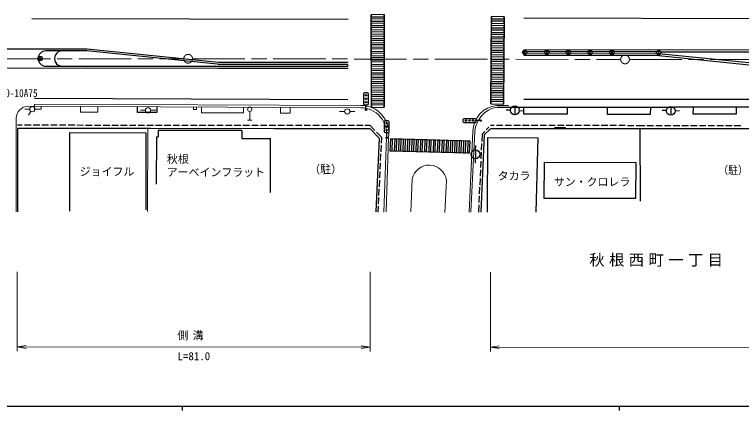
# Model space of a CAD drawing. Units: millimetres, scale not verified. Extents: x 40000 to 680000, y 20000 to 380000.
# Drawn here: x 129618 to 296009, y 204000 to 294611 of the extents above; entities that cross this region are included whole.
import ezdxf
from ezdxf.enums import TextEntityAlignment as Align

# ---------------------------------------------------------------- set-up
doc = ezdxf.new("R2010")
doc.units = ezdxf.units.MM
doc.header["$LTSCALE"] = 1000
doc.linetypes.add('CHAIN', pattern=[18.5, 12, -1.5, 3.5, -1.5])
for name, color, linetype, lineweight in [('M-BGD', 7, 'Continuous', 25), ('M-BMK', 2, 'CHAIN', 13), ('M-BMK-SRVR', 3, 'Continuous', 25), ('M-STR-HTXT', 7, 'Continuous', 13), ('M-STR-STRC', 7, 'Continuous', 25), ('M-STR-STRD', 7, 'Continuous', 25), ('M-TTL-BAND', 7, 'Continuous', 25), ('M-WORK', 1, 'Continuous', 13)]:
    doc.layers.add(name, color=color, linetype=linetype, lineweight=lineweight)
doc.layers.add('M-BMK-HTXT', color=7, linetype='Continuous')
doc.styles.add('ＭＳ ゴシック', font='')
doc.styles.get('ＭＳ ゴシック').set_extended_font_data('MS Gothic')

# ---------------------------------------------------------------- blocks, each defined once
blk = doc.blocks.new('open_arrow')
at = {"color": 0, "linetype": 'Continuous', "lineweight": -2}
blk.add_lwpolyline([(7.5, 1.25), (0, 0), (7.5, -1.25)], dxfattribs=at)

msp = doc.modelspace()

# ---------------------------------------------------------------- linework, layer by layer
at = {"layer": 'M-BGD'}
for p, q in [((246329, 286292), (246280, 286181)), ((246460, 286321), (246329, 286292)), ((246538, 286301), (246460, 286321)), ((246610, 286262), (246538, 286301)), ((246639, 286214), (246610, 286262)), ((251389, 286285), (251340, 286174)), ((251520, 286314), (251389, 286285)), ((251598, 286295), (251520, 286314)), ((251670, 286256), (251598, 286295)), ((251699, 286207), (251670, 286256)), ((256329, 286290), (256280, 286178)), ((256460, 286319), (256329, 286290)), ((256538, 286299), (256460, 286319)), ((256610, 286260), (256538, 286299)), ((256639, 286211), (256610, 286260)), ((261284, 286284), (261235, 286173)), ((261415, 286313), (261284, 286284)), ((261492, 286293), (261415, 286313)), ((261565, 286254), (261492, 286293)), ((261594, 286206), (261565, 286254)), ((266292, 286263), (266243, 286152)), ((266423, 286292), (266292, 286263)), ((266500, 286272), (266423, 286292)), ((266573, 286233), (266500, 286272)), ((266602, 286185), (266573, 286233)), ((276978, 286224), (276929, 286113)), ((277109, 286253), (276978, 286224)), ((277186, 286234), (277109, 286253)), ((277259, 286195), (277186, 286234)), ((277288, 286146), (277259, 286195)), ((135413, 284896), (135364, 284784)), ((135364, 284784), (135378, 284677)), ((135378, 284677), (135610, 284454)), ((135544, 284924), (135413, 284896)), ((135621, 284905), (135544, 284924)), ((135694, 284866), (135621, 284905)), ((135723, 284817), (135694, 284866)), ((246143, 285720), (246119, 285788)), ((246245, 285633), (246143, 285720)), ((246381, 285598), (246245, 285633)), ((246280, 286181), (246295, 286074)), ((246295, 286074), (246527, 285850)), ((246492, 285632), (246381, 285598)), ((246541, 285744), (246492, 285632)), ((246527, 285850), (246541, 285744)), ((251203, 285713), (251179, 285781)), ((251305, 285626), (251203, 285713)), ((251441, 285592), (251305, 285626)), ((251340, 286174), (251355, 286067)), ((251355, 286067), (251587, 285843)), ((251552, 285625), (251441, 285592)), ((251601, 285737), (251552, 285625)), ((251587, 285843), (251601, 285737)), ((256143, 285718), (256119, 285786)), ((256245, 285630), (256143, 285718)), ((256381, 285596), (256245, 285630)), ((256280, 286178), (256295, 286072)), ((256295, 286072), (256527, 285848)), ((256492, 285630), (256381, 285596)), ((256541, 285741), (256492, 285630)), ((256527, 285848), (256541, 285741)), ((261098, 285712), (261074, 285780)), ((261199, 285625), (261098, 285712)), ((261335, 285590), (261199, 285625)), ((261235, 286173), (261249, 286066)), ((261249, 286066), (261481, 285842)), ((261447, 285624), (261335, 285590)), ((261496, 285736), (261447, 285624)), ((261481, 285842), (261496, 285736)), ((266106, 285691), (266082, 285759)), ((266207, 285604), (266106, 285691)), ((266343, 285569), (266207, 285604)), ((266243, 286152), (266257, 286045)), ((266257, 286045), (266489, 285821)), ((266455, 285603), (266343, 285569)), ((266504, 285714), (266455, 285603)), ((266489, 285821), (266504, 285714)), ((276792, 285653), (276768, 285721)), ((276893, 285565), (276792, 285653)), ((277029, 285531), (276893, 285565)), ((276929, 286113), (276943, 286006)), ((276943, 286006), (277175, 285783)), ((277141, 285564), (277029, 285531)), ((277190, 285676), (277141, 285564)), ((277175, 285783), (277190, 285676)), ((135227, 284324), (135203, 284392)), ((135328, 284236), (135227, 284324)), ((135464, 284202), (135328, 284236)), ((135576, 284235), (135464, 284202)), ((135625, 284347), (135576, 284235)), ((135610, 284454), (135625, 284347)), ((209580, 276539), (209660, 276699)), ((209581, 274139), (209580, 276539)), ((209660, 276699), (209820, 276779)), ((209820, 276779), (210300, 276779)), ((210300, 276779), (210460, 276699)), ((210460, 276699), (210540, 276539)), ((210540, 276539), (210541, 274139)), ((157756, 272194), (157749, 273513)), ((162216, 273495), (162223, 272219)), ((209661, 273979), (209581, 274139)), ((209821, 273899), (209661, 273979)), ((210301, 273899), (209821, 273899)), ((210062, 272939), (210061, 273899)), ((210461, 273979), (210301, 273899)), ((210541, 274139), (210461, 273979)), ((239989, 273427), (259648, 273434)), ((244134, 273683), (244134, 271683)), ((246208, 271810), (246230, 273371)), ((256116, 273364), (256100, 271776)), ((259648, 273434), (265018, 273428)), ((265018, 273428), (280576, 273417)), ((265370, 271768), (265340, 273328)), ((275157, 273298), (275114, 271755)), ((279821, 273571), (279821, 271571)), ((313229, 273350), (280576, 273417)), ((284962, 271808), (285004, 273287)), ((294780, 273305), (294791, 271775)), ((162223, 272219), (157756, 272194)), ((243138, 272717), (242139, 272749)), ((245136, 272634), (246135, 272583)), ((256100, 271776), (246208, 271810)), ((275114, 271755), (265370, 271768)), ((278821, 272612), (277821, 272649)), ((280820, 272605), (281819, 272636)), ((294791, 271775), (284962, 271808)), ((214317, 270148), (214397, 270308)), ((214318, 267748), (214317, 270148)), ((214397, 270308), (214557, 270388)), ((214557, 270388), (215037, 270388)), ((215037, 270388), (215197, 270308)), ((215197, 270308), (215277, 270148)), ((215277, 270148), (215278, 267748)), ((232317, 270567), (232396, 270728)), ((232319, 270087), (232317, 270567)), ((232399, 269928), (232319, 270087)), ((232396, 270728), (232555, 270809)), ((232560, 269849), (232399, 269928)), ((232555, 270809), (234955, 270819)), ((234960, 269859), (232560, 269849)), ((234955, 270819), (235116, 270740)), ((235119, 269940), (234960, 269859)), ((235116, 270740), (235197, 270580)), ((235199, 270100), (235119, 269940)), ((235197, 270580), (235199, 270100)), ((236158, 270345), (235198, 270340)), ((140620, 268516), (130271, 268539)), ((130271, 268539), (130280, 249473)), ((130272, 269339), (131397, 269338)), ((131897, 269338), (133397, 269337)), ((133897, 269336), (135397, 269336)), ((135897, 269335), (137397, 269334)), ((137897, 269334), (139397, 269333)), ((139897, 269333), (141397, 269332)), ((160853, 268499), (140620, 268516)), ((141897, 269332), (143397, 269331)), ((143897, 269331), (145397, 269330)), ((145897, 269329), (147397, 269329)), ((147897, 269328), (149397, 269327)), ((149897, 269327), (151397, 269326)), ((151897, 269326), (153397, 269325)), ((153897, 269325), (155397, 269324)), ((155897, 269324), (157397, 269323)), ((157897, 269322), (159397, 269322)), ((159897, 269321), (161397, 269320)), ((189059, 268446), (160853, 268499)), ((161897, 269320), (163397, 269319)), ((162461, 268059), (162460, 266629)), ((181672, 268042), (162461, 268059)), ((163897, 269319), (165397, 269318)), ((165897, 269318), (167397, 269317)), ((167897, 269317), (169397, 269316)), ((169897, 269315), (171397, 269315)), ((171897, 269314), (173397, 269313)), ((173897, 269313), (175397, 269312)), ((175897, 269312), (177397, 269311)), ((177897, 269311), (179397, 269310)), ((179897, 269310), (181397, 269309)), ((181672, 268042), (181670, 266219)), ((181897, 269308), (183397, 269308)), ((183897, 269307), (185397, 269306)), ((185897, 269306), (187397, 269305)), ((187897, 269305), (189397, 269304)), ((211021, 268491), (189059, 268446)), ((189897, 269304), (191397, 269303)), ((191897, 269303), (193397, 269302)), ((193897, 269301), (195397, 269301)), ((195897, 269300), (197397, 269299)), ((197897, 269299), (199397, 269298)), ((199897, 269298), (201397, 269297)), ((201897, 269297), (203397, 269296)), ((203897, 269296), (205397, 269295)), ((205897, 269294), (207397, 269294)), ((207897, 269293), (209397, 269292)), ((209897, 269292), (211021, 269291)), ((210950, 269291), (212096, 268087)), ((211021, 268491), (213077, 266330)), ((238561, 268476), (237119, 267044)), ((238209, 268831), (237596, 268222)), ((250117, 268449), (238561, 268476)), ((238562, 269276), (239404, 269275)), ((239904, 269275), (241404, 269274)), ((241904, 269273), (243404, 269272)), ((243904, 269272), (245404, 269271)), ((245904, 269271), (247404, 269270)), ((247904, 269269), (249404, 269268)), ((249904, 269268), (251404, 269267)), ((272746, 268452), (250117, 268449)), ((251904, 269267), (253404, 269266)), ((253227, 268792), (255726, 268786)), ((253904, 269265), (255404, 269264)), ((255726, 268786), (255147, 268632)), ((255904, 269264), (257404, 269263)), ((257904, 269262), (259404, 269261)), ((259904, 269261), (261404, 269260)), ((261904, 269260), (263404, 269259)), ((263904, 269258), (265404, 269257)), ((265904, 269257), (267404, 269256)), ((267904, 269256), (269404, 269255)), ((269904, 269254), (271404, 269253)), ((271904, 269253), (272747, 269252)), ((307494, 268418), (272746, 268452)), ((272746, 268452), (272835, 251917)), ((272747, 269252), (273871, 269251)), ((274371, 269251), (275871, 269249)), ((276371, 269249), (277871, 269247)), ((278371, 269247), (279871, 269245)), ((280371, 269245), (281871, 269243)), ((282371, 269243), (283871, 269241)), ((284371, 269241), (285871, 269239)), ((286371, 269239), (287871, 269237)), ((288371, 269237), (289871, 269235)), ((290371, 269235), (291871, 269233)), ((292371, 269233), (293871, 269231)), ((294371, 269231), (295871, 269229)), ((142263, 249578), (142312, 267582)), ((142312, 267582), (159661, 267564)), ((159661, 267564), (159642, 249928)), ((162125, 266629), (162057, 255785)), ((162125, 266629), (162460, 266629)), ((213077, 266330), (212283, 249427)), ((212441, 267725), (213587, 266520)), ((213587, 266520), (213525, 265204)), ((214398, 267588), (214318, 267748)), ((214558, 267508), (214398, 267588)), ((215038, 267508), (214558, 267508)), ((214798, 266548), (214798, 267508)), ((215198, 267588), (215038, 267508)), ((215278, 267748), (215198, 267588)), ((237119, 267044), (236314, 249388)), ((236629, 267261), (236552, 265579)), ((237242, 267870), (236629, 267261)), ((237894, 266446), (237791, 249386)), ((237894, 266446), (249436, 266398)), ((249436, 266398), (248972, 249353)), ((181670, 266219), (188179, 266206)), ((188193, 253897), (188179, 266206)), ((213501, 264704), (213431, 263206)), ((235144, 263623), (235180, 264623)), ((236529, 265079), (236461, 263581)), ((235108, 263619), (235108, 261619)), ((236438, 263081), (236370, 261583)), ((213408, 262706), (213337, 261208)), ((235092, 261624), (235076, 260624)), ((213314, 260709), (213243, 259210)), ((236347, 261083), (236278, 259585)), ((250876, 252524), (250895, 260792)), ((250895, 260792), (271804, 260743)), ((271804, 260743), (271785, 252475)), ((213220, 258711), (213149, 257213)), ((236256, 259085), (236187, 257587)), ((213126, 256713), (213055, 255215)), ((236164, 257087), (236096, 255589)), ((213032, 254715), (212962, 253217)), ((236073, 255089), (236005, 253591)), ((235982, 253092), (235914, 251593)), ((212938, 252717), (212868, 251219)), ((271785, 252475), (250876, 252524)), ((212844, 250720), (212782, 249403)), ((235891, 251094), (235814, 249411))]:
    msp.add_line(p, q, dxfattribs=at)
for centre, radius in [((246406, 285943), 500), ((251466, 285936), 500), ((256406, 285940), 500), ((261360, 285935), 500), ((266368, 285914), 500), ((277054, 285875), 500), ((135489, 284546), 500), ((210060, 276139), 160), ((210060, 275339), 160), ((210061, 274539), 160), ((210062, 272779), 160), ((244134, 272683), 1000), ((279821, 272571), 1000), ((214797, 269748), 160), ((232958, 270330), 160), ((233758, 270334), 160), ((234558, 270338), 160), ((236318, 270346), 160), ((214797, 268948), 160), ((214798, 268148), 160), ((214798, 266388), 160), ((235108, 262619), 1000)]:
    msp.add_circle(centre, radius, dxfattribs=at)
at = {"layer": 'M-BMK'}
for p, q in [((70338, 284438), (168355, 284495)), ((170353, 284494), (268355, 284336)), ((270348, 284335), (368358, 284370))]:
    msp.add_line(p, q, dxfattribs=at)
for centre in [(169354, 284496), (269354, 284335)]:
    msp.add_circle(centre, 1000, dxfattribs=at)
at = {"layer": 'M-STR-HTXT'}
for p, q in [((130252, 235750), (130241, 217539)), ((211002, 235703), (210991, 217491)), ((238540, 235687), (238528, 217476)), ((130242, 218539), (210992, 218491)), ((238528, 218476), (407604, 218363))]:
    msp.add_line(p, q, dxfattribs=at)
at = {"layer": 'M-STR-STRC'}
for p, q in [((211290, 273347), (211255, 294549)), ((214217, 294611), (214253, 273409)), ((133598, 293709), (205988, 293580)), ((238645, 274172), (238769, 294147)), ((241680, 294105), (241556, 274130)), ((313268, 293574), (246195, 293755)), ((69386, 286703), (146203, 286773)), ((146254, 286770), (176330, 283708)), ((246174, 286648), (373225, 286374)), ((276326, 285229), (246170, 285255)), ((305882, 282196), (276326, 285229)), ((176330, 283708), (205972, 283677)), ((146206, 282320), (69396, 282203)), ((176305, 282284), (146205, 282320)), ((205973, 282264), (176305, 282284)), ((205909, 275109), (134183, 275414)), ((313229, 275200), (246175, 275176)), ((233888, 265637), (215643, 266136)), ((215550, 263454), (233794, 262955))]:
    msp.add_line(p, q, dxfattribs=at)
for points in [[(214217, 294611), (211255, 294549), (211255, 294049), (214218, 294111)], [(214219, 293626), (211256, 293563), (211257, 293063), (214220, 293126)], [(241674, 293080), (238763, 293122), (238760, 292622), (241671, 292580)], [(241680, 294105), (238769, 294147), (238766, 293647), (241677, 293605)], [(214221, 292640), (211258, 292577), (211259, 292077), (214221, 292140)], [(214222, 291654), (211260, 291592), (211260, 291092), (214223, 291154)], [(241667, 292055), (238757, 292097), (238754, 291597), (241664, 291555)], [(214224, 290668), (211261, 290606), (211262, 290106), (214225, 290168)], [(214226, 289682), (211263, 289620), (211264, 289120), (214226, 289182)], [(241655, 290005), (238744, 290047), (238741, 289547), (241652, 289505)], [(241661, 291030), (238750, 291072), (238747, 290572), (241658, 290530)], [(214227, 288697), (211264, 288634), (211265, 288134), (214228, 288197)], [(241642, 287955), (238731, 287997), (238728, 287497), (241639, 287455)], [(241648, 288980), (238737, 289022), (238734, 288522), (241645, 288480)], [(214229, 287711), (211266, 287648), (211267, 287148), (214230, 287211)], [(214230, 286725), (211268, 286663), (211269, 286163), (214231, 286225)], [(241635, 286930), (238725, 286972), (238722, 286472), (241632, 286430)], [(214232, 285739), (211269, 285677), (211270, 285177), (214233, 285239)], [(214234, 284753), (211271, 284691), (211272, 284191), (214235, 284253)], [(241623, 284880), (238712, 284922), (238709, 284422), (241620, 284380)], [(241629, 285905), (238718, 285947), (238715, 285447), (241626, 285405)], [(214235, 283768), (211273, 283705), (211273, 283205), (214236, 283267)], [(241610, 282830), (238699, 282872), (238696, 282372), (241607, 282330)], [(241616, 283855), (238705, 283897), (238702, 283397), (241613, 283355)], [(214237, 282782), (211274, 282719), (211275, 282219), (214238, 282282)], [(214239, 281796), (211276, 281734), (211277, 281234), (214239, 281296)], [(241603, 281805), (238693, 281847), (238690, 281347), (241600, 281305)], [(214240, 280810), (211278, 280748), (211278, 280248), (214241, 280310)], [(214242, 279824), (211279, 279762), (211280, 279262), (214243, 279324)], [(241591, 279755), (238680, 279797), (238677, 279297), (241588, 279255)], [(241597, 280780), (238686, 280822), (238683, 280322), (241594, 280280)], [(214244, 278839), (211281, 278776), (211282, 278276), (214244, 278338)], [(241584, 278730), (238673, 278772), (238670, 278272), (241581, 278230)], [(214245, 277853), (211282, 277790), (211283, 277290), (214246, 277353)], [(214247, 276867), (211284, 276805), (211285, 276305), (214248, 276367)], [(241571, 276680), (238661, 276722), (238658, 276222), (241568, 276180)], [(241578, 277705), (238667, 277747), (238664, 277247), (241575, 277205)], [(214249, 275881), (211286, 275819), (211287, 275319), (214249, 275381)], [(214250, 274895), (211287, 274833), (211288, 274333), (214251, 274395)], [(241559, 274630), (238648, 274672), (238645, 274172), (241556, 274130)], [(241565, 275655), (238654, 275697), (238651, 275197), (241562, 275155)], [(214252, 273910), (211289, 273847), (211290, 273347), (214253, 273409)], [(215643, 266136), (215550, 263454), (216050, 263440), (216143, 266122)], [(216629, 266109), (216536, 263427), (217035, 263413), (217129, 266095)], [(217615, 266082), (217521, 263400), (218021, 263386), (218115, 266069)], [(218601, 266055), (218507, 263373), (219007, 263359), (219101, 266042)], [(219587, 266028), (219493, 263346), (219993, 263333), (220086, 266015)], [(220572, 266001), (220479, 263319), (220979, 263306), (221072, 265988)], [(221558, 265974), (221465, 263292), (221964, 263279), (222058, 265961)], [(222544, 265947), (222450, 263265), (222950, 263252), (223044, 265934)], [(223530, 265920), (223436, 263238), (223936, 263225), (224030, 265907)], [(224516, 265893), (224422, 263211), (224922, 263198), (225015, 265880)], [(225501, 265866), (225408, 263184), (225908, 263171), (226001, 265853)], [(226487, 265840), (226394, 263157), (226893, 263144), (226987, 265826)], [(227473, 265813), (227379, 263131), (227879, 263117), (227973, 265799)], [(228459, 265786), (228365, 263104), (228865, 263090), (228959, 265772)], [(229445, 265759), (229351, 263077), (229851, 263063), (229944, 265745)], [(230430, 265732), (230337, 263050), (230837, 263036), (230930, 265718)], [(231416, 265705), (231323, 263023), (231822, 263009), (231916, 265691)], [(232402, 265678), (232308, 262996), (232808, 262982), (232902, 265664)], [(233388, 265651), (233294, 262969), (233794, 262955), (233888, 265637)]]:
    msp.add_lwpolyline(points, close=True, dxfattribs=at)
at = {"layer": 'M-STR-STRD'}
for p, q in [((140499, 286272), (136770, 286294)), ((146203, 286273), (140499, 286272)), ((175967, 283233), (146203, 286273)), ((277375, 286103), (246371, 286147)), ((276352, 285729), (246371, 285755)), ((305933, 282693), (276352, 285729)), ((277375, 286103), (315582, 286060)), ((176305, 283208), (175967, 283233)), ((205700, 283177), (176305, 283208)), ((136763, 282785), (140477, 282826)), ((140477, 282826), (161831, 282804)), ((161831, 282804), (175981, 282784)), ((175981, 282784), (205695, 282764))]:
    msp.add_line(p, q, dxfattribs=at)
for centre, radius, start, end in [((136780, 284539), 1755, 90.31649, 269.45006), ((140476, 284549), 1723, 89.25131, 270.01002), ((246365, 285951), 196, 88.1569, 271.74264), ((205757, 282970), 215, 253.12555, 105.39554)]:
    msp.add_arc(centre, radius, start, end, dxfattribs=at)
at = {"layer": 'M-TTL-BAND'}
for p, q in [((40000, 205000), (579000, 205000)), ((168000, 205000), (168000, 204000)), ((268000, 205000), (268000, 204000))]:
    msp.add_line(p, q, dxfattribs=at)
at = {"layer": 'M-WORK'}
for p, q in [((131939, 272952), (133092, 272942)), ((132505, 273621), (208887, 273297)), ((134177, 274114), (134175, 273614)), ((134177, 274114), (208889, 273797)), ((144683, 272269), (144689, 273569)), ((148657, 272252), (148666, 273552)), ((172417, 272151), (172428, 273451)), ((182023, 272110), (182032, 273410)), ((190483, 272075), (190486, 273375)), ((192714, 272065), (192717, 273365)), ((242660, 273800), (239993, 273819)), ((133370, 272431), (132838, 271596)), ((148657, 272252), (144683, 272269)), ((158427, 272719), (159580, 272709)), ((160780, 272699), (161934, 272688)), ((182023, 272110), (172417, 272151)), ((183455, 270423), (183468, 272423)), ((192714, 272065), (190483, 272075)), ((204027, 272445), (205180, 272435)), ((206380, 272433), (207534, 272423)), ((129994, 270895), (129974, 269031)), ((182955, 270427), (183955, 270420)), ((129967, 249473), (129974, 269031)), ((160145, 268472), (160062, 249497)), ((233667, 249373), (234554, 267892)), ((214744, 266493), (214162, 249402)), ((215244, 266476), (214664, 249442)), ((234070, 249410), (234954, 267873)), ((220664, 257001), (220335, 249438)), ((228457, 256662), (228138, 249328))]:
    msp.add_line(p, q, dxfattribs=at)
for points in [[(134175, 273614), (134168, 272928), (135707, 272918), (135711, 273607)], [(170595, 273459), (170591, 272873), (171283, 272869), (171287, 273456)]]:
    msp.add_lwpolyline(points, dxfattribs=at)
for centre, radius in [((133692, 272937), 600), ((160180, 272704), 600), ((183471, 272923), 500), ((205781, 272434), 600)]:
    msp.add_circle(centre, radius, dxfattribs=at)
for centre, radius, start, end in [((132899, 270739), 2909, 97.78189, 176.92075), ((208788, 267289), 6008, 352.38827, 89.06037), ((208938, 267421), 6376, 351.47731, 90.44186), ((240597, 267806), 6043, 95.73271, 179.18102), ((241227, 267246), 6304, 101.3193, 174.29025), ((224533, 256202), 3951, 6.69561, 168.31887)]:
    msp.add_arc(centre, radius, start, end, dxfattribs=at)

# ---------------------------------------------------------------- block references
at = {"layer": 'M-STR-HTXT', "xscale": 267, "yscale": 267}
for p in [(130242, 218539), (238528, 218476)]:
    msp.add_blockref('open_arrow', p, dxfattribs=at)
at = {"layer": 'M-STR-HTXT', "xscale": 267, "yscale": 267, "rotation": 180}
msp.add_blockref('open_arrow', (210992, 218491), dxfattribs=at)

# ---------------------------------------------------------------- texts
at = {"layer": 'M-BGD', "style": 'ＭＳ ゴシック'}
for s, p in [('秋根', (166998, 261544)), ('ジョイフル', (150787, 258659)), ('（駐）', (200815, 259173)), ('アーべインフラット', (175714, 258512)), ('タカラ', (243968, 257667)), ('サン・クロレラ', (261820, 256311))]:
    msp.add_text(s, height=1833, dxfattribs=at).set_placement(p, align=Align.MIDDLE_CENTER)
at = {"layer": 'M-BGD', "style": 'ＭＳ ゴシック', "width": 0.9}
msp.add_text('（駐）', height=1833, dxfattribs=at).set_placement((294093, 258976), align=Align.MIDDLE_CENTER)
at = {"layer": 'M-BMK-HTXT', "insert": (261190, 238310), "char_height": 2566, "attachment_point": 4, "style": 'ＭＳ ゴシック'}
msp.add_mtext('\\T1.29;秋根西町一丁目', dxfattribs=at)
at = {"layer": 'M-BMK-SRVR', "style": 'ＭＳ ゴシック', "width": 0.85}
msp.add_text('259-002-0-10A75', height=1833, dxfattribs=at).set_placement((126944, 276631), align=Align.MIDDLE_CENTER)
at = {"layer": 'M-STR-HTXT', "style": 'ＭＳ ゴシック'}
msp.add_text('L=81.0', height=1833, dxfattribs=at).set_placement((170656, 214954), align=Align.BOTTOM_CENTER)
at = {"layer": 'M-STR-HTXT', "insert": (170385, 221061), "char_height": 1833, "attachment_point": 5, "style": 'ＭＳ ゴシック'}
msp.add_mtext('\\T1.4;側溝', dxfattribs=at)

doc.saveas('drawing.dxf')
